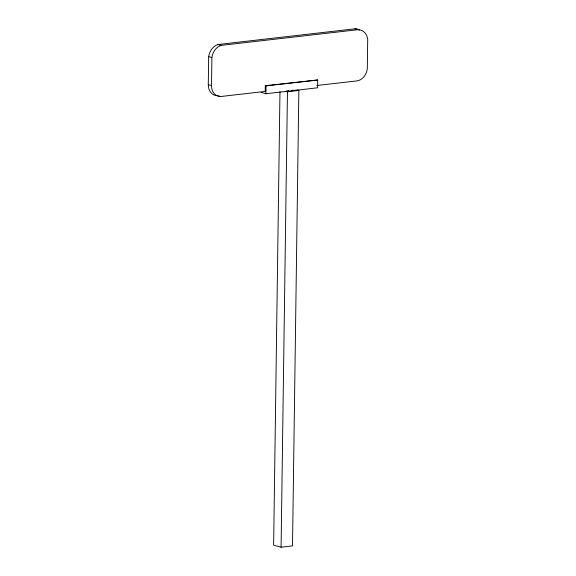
<?xml version="1.0" encoding="UTF-8"?>
<svg xmlns="http://www.w3.org/2000/svg" width="576" height="576" viewBox="0 0 576 576"><rect width="100%" height="100%" fill="white"/><g stroke="black" fill="none" stroke-linecap="round" stroke-linejoin="round"><path stroke-width="0.86" d="M217.548 95.645A12.269 9.821 -75 0 1 208.289 84.686L208.678 56.671A13.392 10.721 -75 0 1 218.052 44.503L355.054 28.8L358.279 29.664A13.363 10.699 -75 0 1 367.711 39.197L367.308 68.393A12.744 10.202 -75 0 1 356.803 80.921L316.85 85.5M261.202 92.448L265.954 93.722L317.592 87.804L317.7 79.992L265.298 85.702L265.219 91.418L220.774 96.509A12.269 9.821 -75 0 1 211.507 85.543L211.903 57.535A13.392 10.721 -75 0 1 221.27 45.36L358.279 29.664M265.954 93.722L266.062 85.903L265.298 85.702M279.972 91.555L273.636 545.206L281.088 547.2L292.5 545.89L298.858 90.454L297.029 89.964M281.088 547.2L287.453 91.757L286.135 91.404M266.062 85.903L317.7 79.992M286.632 90.986L288.792 90.742M291.37 90.446L293.94 90.151M287.453 91.757L298.858 90.454M218.052 44.503L221.27 45.36M208.678 56.671L211.903 57.535M295.229 90.166L295.74 90.302M208.289 84.686L211.507 85.543M218.354 95.861L219.967 96.293M355.054 28.8A13.363 10.699 -75 0 1 359.417 30.031"/></g></svg>
